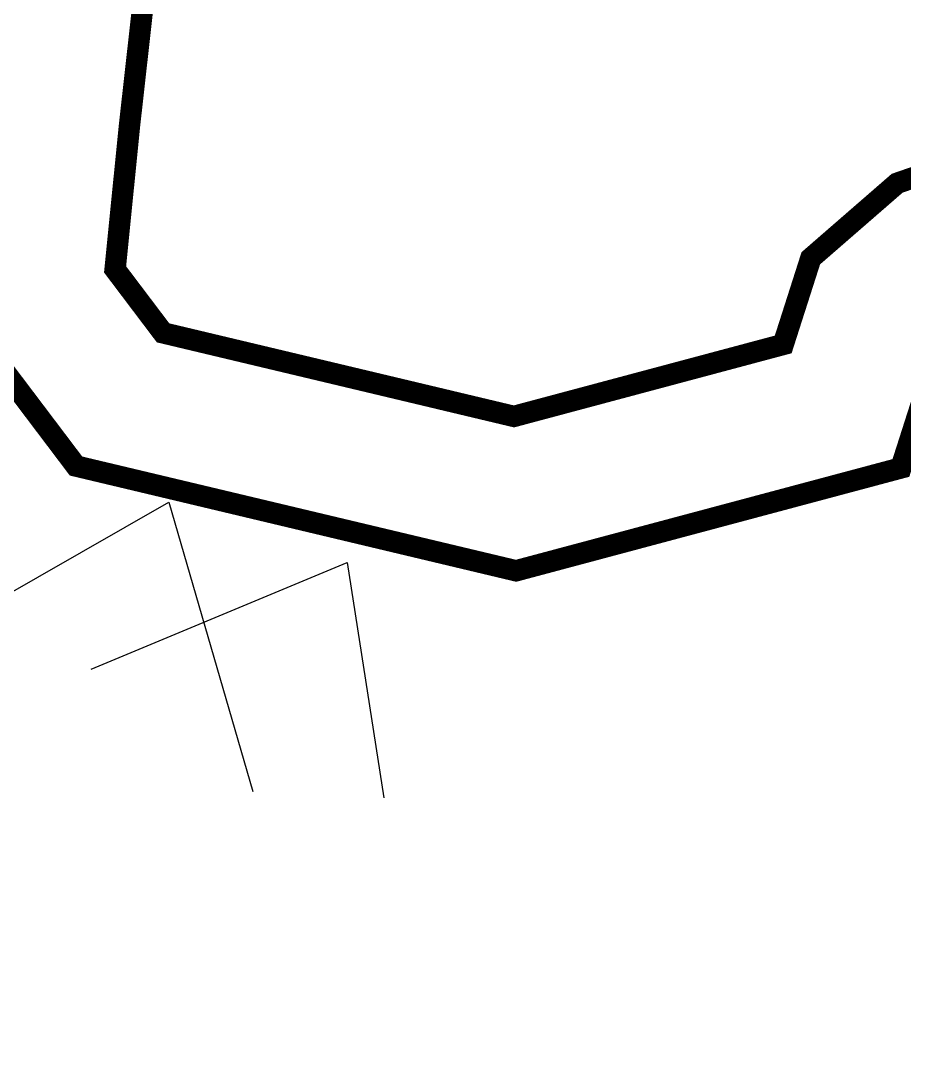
# Model space of a CAD drawing. Header units: inches. Extents: x -340059099 to 1458168, y 1119167 to 1294232938.
# Drawn here: x 459285.6 to 459698.5, y 2618453.8 to 2618939.4 of the extents above; entities that cross this region are included whole.
import ezdxf

# ---------------------------------------------------------------- set-up
doc = ezdxf.new("R2010")
doc.units = ezdxf.units.IN
doc.header["$MEASUREMENT"] = 0
doc.layers.add('BUILDING', color=5, linetype='Continuous', lineweight=15)
doc.layers.add('Text', color=7, linetype='Continuous')

msp = doc.modelspace()

# ---------------------------------------------------------------- linework, layer by layer
at = {"layer": 'BUILDING', "const_width": 10}
for points in [[(458297.54, 2619812.35), (458662.24, 2619545.68), (458903.01, 2619367.58), (459122.77, 2619209.5), (459338.6, 2619087.24), (459349.82, 2619010.67), (459336.36, 2618890.29), (459329.63, 2618823.15), (459352.06, 2618793.47), (459440.08, 2618772.5), (459516.05, 2618754.4), (459641.9, 2618788.05), (459654.79, 2618828.33), (459695.16, 2618863.43), (459740.01, 2618878.98)], [(458256.22, 2619755.85), (458620.76, 2619489.28), (458861.75, 2619311.02), (459084.97, 2619150.46), (459274.31, 2619043.21), (459279.25, 2619009.47), (459266.75, 2618897.67), (459257.25, 2618802.84), (459311.37, 2618731.2), (459423.86, 2618704.41), (459517.04, 2618682.21), (459696.91, 2618730.3), (459715.5, 2618788.35)]]:
    msp.add_lwpolyline(points, dxfattribs=at)
at = {"layer": 'Text', "color": 5, "lineweight": 25}
for points in [[(459232.14, 2618644.11), (459354.72, 2618714.32), (459394.04, 2618578.97)], [(459318.42, 2618636.22), (459438.14, 2618686.08), (459455.29, 2618575.98)]]:
    msp.add_lwpolyline(points, dxfattribs=at)
at = {"layer": 'Text', "color": 1}
msp.add_circle((469844, 2616428.5), 81808.03, dxfattribs=at)

doc.saveas('drawing.dxf')
